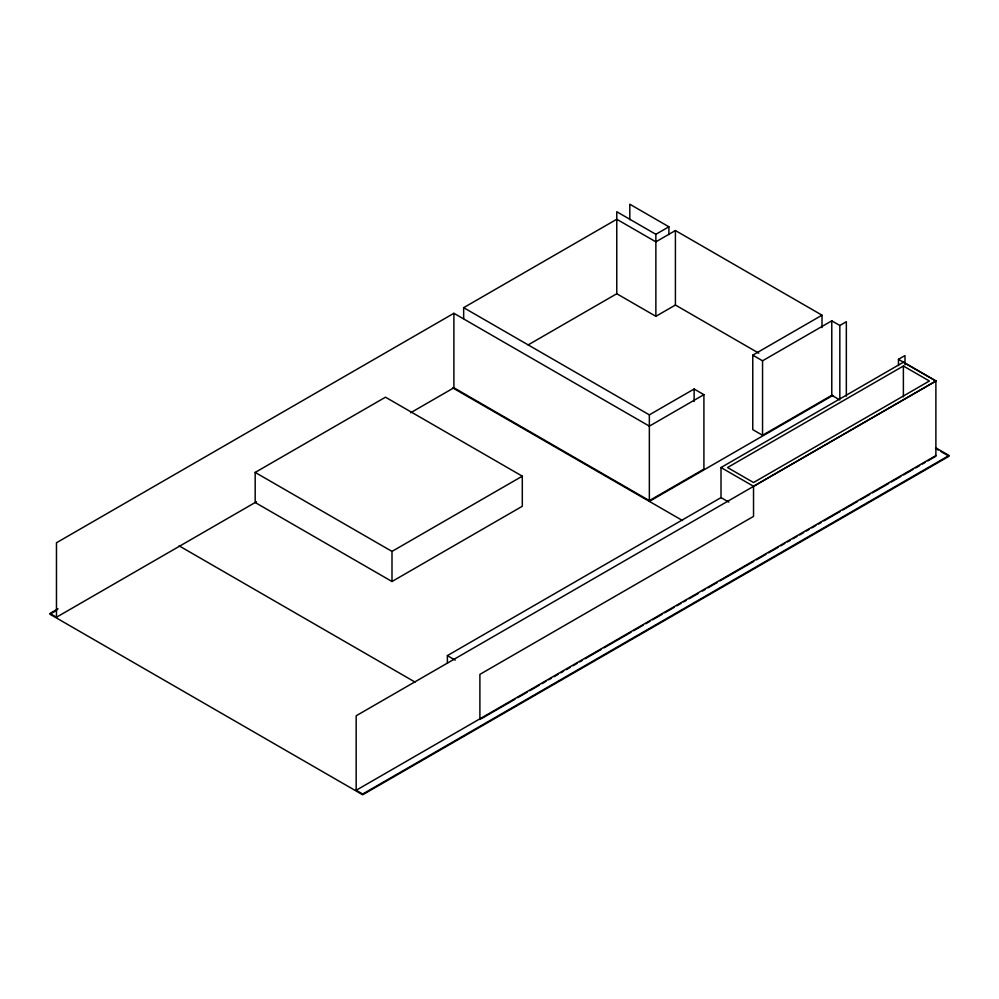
<?xml version="1.0" encoding="UTF-8"?>
<svg xmlns="http://www.w3.org/2000/svg" width="999" height="999" viewBox="0 0 999 999"><rect width="100%" height="100%" fill="white"/><g stroke="black" fill="none" stroke-linecap="round" stroke-linejoin="round"><path stroke-width="1.5" d="M410.639 412.762L453.896 387.787L649.35 500.624L703.908 469.13L703.908 394.655L649.35 426.148L453.896 313.299L56.468 542.757L56.468 617.232L49.95 613.473L58.042 608.803M463.661 318.519L463.661 307.667L616.77 219.268L655.868 241.833L675.411 230.544L822.002 315.185L822.002 327.597M528.134 344.917L616.77 293.743L616.77 211.738L655.868 234.315L668.893 226.785L668.893 234.553M255.182 472.415L385.489 397.19L522.302 476.173L522.302 506.268L391.995 581.505L255.182 502.509L255.182 472.415L391.995 551.411L522.302 476.173M56.681 610.339L49.95 614.223L362.674 794.779L949.05 456.243L940.958 451.573M56.468 617.232L256.531 501.735M616.77 293.743L655.868 316.308L675.411 305.032L758.79 353.171M463.661 307.667L649.35 414.86L694.13 389.011L703.908 394.655M839.834 399.962L831.78 395.304L762.549 435.277L752.771 429.632L752.771 355.157L822.002 315.185M752.771 355.157L762.549 360.801L831.78 320.829L839.834 325.474L846.34 321.715L846.34 396.191M649.35 501.386L832.891 395.417M898.463 365.534L898.463 359.328L904.982 355.569L904.982 364.885M447.377 663.386L447.377 655.606L721.016 497.614L721.016 467.532L903.383 362.237L935.888 381.006L935.888 456.243L927.796 460.914M903.383 366.009L727.534 467.532L753.533 482.529L929.37 381.006L903.383 366.009L903.383 396.865M721.016 467.532L753.533 486.301L935.888 381.006M898.463 359.328L936.026 381.006L356.168 715.784L356.168 790.271L936.026 455.494M481.243 718.731L514.972 699.263M517.669 697.702L527.11 692.245M529.807 690.696L539.248 685.239M541.945 683.678L545.991 681.343M548.688 679.782L551.398 678.234M554.095 676.673L558.141 674.337M560.839 672.777L563.536 671.216M566.233 669.667L570.279 667.32M572.976 665.771L577.022 663.436M579.72 661.875L582.417 660.314M585.114 658.753L601.311 649.412M604.008 647.851L630.993 632.28M633.691 630.719L643.131 625.262M645.829 623.713L649.874 621.366M652.572 619.817L662.025 614.36M664.722 612.799L674.163 607.355M676.86 605.794L680.906 603.458M683.603 601.898L686.301 600.337M688.998 598.788L698.451 593.331M702.497 590.996L705.194 589.435M707.891 587.874L717.332 582.429M720.029 580.869L753.758 561.401M756.455 559.84L765.896 554.383M768.593 552.822L778.046 547.377M780.743 545.816L784.789 543.481M787.487 541.92L790.184 540.359M792.881 538.811L796.927 536.475M799.625 534.915L803.671 532.579M806.38 531.018L809.078 529.458M811.775 527.897L815.821 525.561M818.518 524.013L821.215 522.452M823.913 520.891L840.097 511.55M842.806 509.989L857.641 501.423M860.339 499.862L869.779 494.405M872.477 492.857L888.673 483.504M891.37 481.943L900.811 476.498M903.508 474.937L912.949 469.48M915.658 467.932L919.704 465.584M922.402 464.036L925.099 462.475M668.893 226.785L629.807 204.221L629.807 219.73M935.701 447.777L949.05 455.494L362.674 794.03L356.168 790.271M935.576 448.464L938.261 450.012M721.016 497.614L728.82 502.122M452.759 387.887L682.529 520.541M447.377 655.606L455.182 660.114M179.133 545.866L415.022 682.067M839.834 325.474L839.834 398.401M831.78 320.829L831.78 395.304M762.549 360.801L762.549 435.277M753.533 486.301L753.533 516.383L479.895 674.375L479.895 719.517M694.13 389.011L694.13 401.423M675.411 230.544L675.411 305.032M655.868 234.315L655.868 316.308M649.35 414.86L649.35 425.724M649.35 426.148L649.35 500.624M453.896 313.299L453.896 387.787M391.995 551.411L391.995 581.505"/></g></svg>
